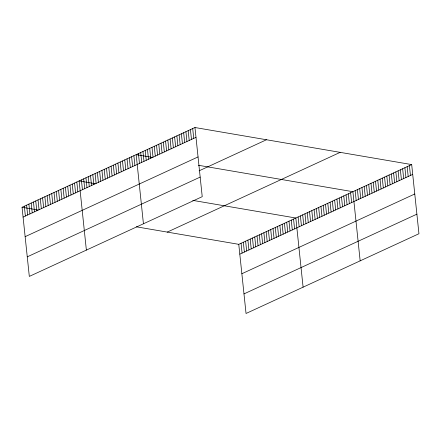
<?xml version="1.0" encoding="UTF-8"?>
<svg xmlns="http://www.w3.org/2000/svg" width="441" height="441" viewBox="0 0 441 441"><rect width="100%" height="100%" fill="white"/><g stroke="black" fill="none" stroke-linecap="round" stroke-linejoin="round"><path stroke-width="0.66" d="M194.961 127.521L202.226 196.669L29.315 276.413L22.05 207.264L194.961 127.521L411.685 164.587L418.95 233.736L246.039 313.479L238.774 244.331L411.685 164.587M23.081 217.088L195.991 137.349M25.143 236.668L198.048 156.924M199.128 170.816L266.48 139.753M27.259 256.838L200.17 177.095M167.255 232.098L340.165 152.354M239.805 254.154L412.715 174.415M241.861 273.734L414.772 193.99M243.983 293.899L416.894 214.161M152.062 157.354L136.17 154.637L143.435 223.785M198.417 165.281L352.894 191.697L360.159 260.846M95.002 183.665L79.11 180.948L86.375 250.097M192.734 200.379L295.834 218.014L303.099 287.163M22.05 207.264L37.943 209.982M136.335 226.806L238.774 244.331M409.419 165.629L410.455 175.457M407.159 166.676L408.195 176.499M404.899 167.718L405.929 177.541M402.639 168.76L403.669 178.588M400.378 169.802L401.409 179.63M398.113 170.843L399.149 180.672M395.853 171.885L396.889 181.714M393.593 172.933L394.629 182.756M391.332 173.975L392.363 183.798M389.072 175.016L390.103 184.845M386.812 176.058L387.843 185.887M384.546 177.1L385.583 186.929M382.286 178.142L383.323 187.971M380.026 179.189L381.057 189.013M377.766 180.231L378.797 190.054M375.506 181.273L376.537 191.102M373.246 182.315L374.277 192.144M370.98 183.357L372.017 193.186M368.72 184.399L369.756 194.227M366.46 185.446L367.491 195.269M364.2 186.488L365.231 196.311M361.94 187.53L362.971 197.353M359.674 188.572L360.71 198.4M357.414 189.613L358.45 199.442M355.154 190.655L356.185 200.484M350.612 192.75L351.642 202.579M348.329 193.803L349.36 203.632M346.047 194.856L347.078 204.685M343.765 195.909L344.796 205.738M341.483 196.962L342.514 206.79M339.201 198.015L340.232 207.843M336.918 199.067L337.949 208.896M334.636 200.12L335.667 209.949M332.354 201.173L333.385 211.002M330.066 202.226L331.103 212.055M327.784 203.279L328.821 213.108M325.502 204.332L326.538 214.155M323.22 205.385L324.256 215.208M320.938 206.438L321.974 216.261M318.656 207.49L319.692 217.314M316.373 208.543L317.41 218.367M314.091 209.596L315.128 219.42M311.809 210.644L312.845 220.472M309.527 211.697L310.558 221.525M307.245 212.749L308.276 222.578M304.963 213.802L305.993 223.631M302.68 214.855L303.711 224.684M300.398 215.908L301.429 225.737M298.116 216.961L299.147 226.79M293.552 219.067L294.582 228.896M291.269 220.12L292.3 229.948M288.987 221.173L290.018 231.001M286.705 222.225L287.736 232.049M284.423 223.278L285.454 233.102M282.141 224.331L283.172 234.154M279.859 225.384L280.889 235.207M277.576 226.437L278.607 236.26M275.294 227.49L276.325 237.313M273.007 228.537L274.043 238.366M270.724 229.59L271.761 239.419M268.442 230.643L269.479 240.472M266.16 231.696L267.196 241.525M263.878 232.749L264.914 242.578M261.596 233.802L262.632 243.63M259.314 234.855L260.35 244.683M257.031 235.907L258.068 245.736M254.749 236.96L255.786 246.789M252.467 238.013L253.498 247.842M250.185 239.066L251.216 248.895M247.903 240.119L248.933 249.948M245.62 241.172L246.651 250.995M243.338 242.225L244.369 252.048M241.056 243.278L242.087 253.101M192.7 128.568L193.731 138.391M190.435 129.61L191.471 139.433M188.175 130.652L189.211 140.481M185.915 131.694L186.945 141.522M183.654 132.735L184.685 142.564M181.394 133.777L182.425 143.606M179.129 134.825L180.165 144.648M176.869 135.867L177.905 145.69M174.608 136.908L175.639 146.737M172.348 137.95L173.379 147.779M170.088 138.992L171.119 148.821M167.828 140.034L168.859 149.863M165.562 141.081L166.599 150.905M163.302 142.123L164.339 151.947M161.042 143.165L162.073 152.994M158.782 144.207L159.813 154.036M156.522 145.249L157.553 155.078M154.256 146.291L155.293 156.12M151.996 147.338L153.033 157.161M149.736 148.38L150.767 158.203M147.476 149.422L148.507 159.245M145.216 150.464L146.247 160.292M142.956 151.506L143.987 161.334M140.69 152.547L141.726 162.376M138.43 153.589L139.466 163.418M133.888 155.69L134.918 165.513M131.605 156.742L132.636 166.566M129.323 157.79L130.354 167.619M127.041 158.843L128.072 168.671M124.759 159.896L125.79 169.724M122.477 160.948L123.508 170.777M120.195 162.001L121.225 171.83M117.912 163.054L118.943 172.883M115.63 164.107L116.661 173.936M113.348 165.16L114.379 174.989M111.066 166.213L112.097 176.042M108.784 167.266L109.815 177.095M106.501 168.319L107.532 178.147M104.214 169.372L105.25 179.2M101.932 170.424L102.968 180.248M99.649 171.477L100.686 181.301M97.367 172.53L98.404 182.354M95.085 173.583L96.121 183.406M92.803 174.636L93.839 184.459M90.521 175.689L91.557 185.512M88.239 176.736L89.275 186.565M85.956 177.789L86.993 187.618M83.674 178.842L84.705 188.671M81.392 179.895L82.423 189.724M76.828 182.001L77.859 191.829M74.546 183.054L75.576 192.882M72.263 184.106L73.294 193.935M69.981 185.159L71.012 194.988M67.699 186.212L68.73 196.041M65.417 187.265L66.448 197.094M63.135 188.318L64.166 198.141M60.852 189.371L61.883 199.194M58.57 190.424L59.601 200.247M56.288 191.477L57.319 201.3M54.006 192.53L55.037 202.353M51.724 193.582L52.755 203.406M49.436 194.63L50.472 204.459M47.154 195.683L48.19 205.512M44.872 196.736L45.908 206.564M42.59 197.788L43.626 207.617M40.307 198.841L41.344 208.67M38.025 199.894L39.062 209.723M35.743 200.947L36.779 210.776M33.461 202L34.497 211.829M31.179 203.053L32.215 212.882M28.897 204.106L29.927 213.935M26.614 205.159L27.645 214.988M24.332 206.212L25.363 216.04"/></g></svg>
